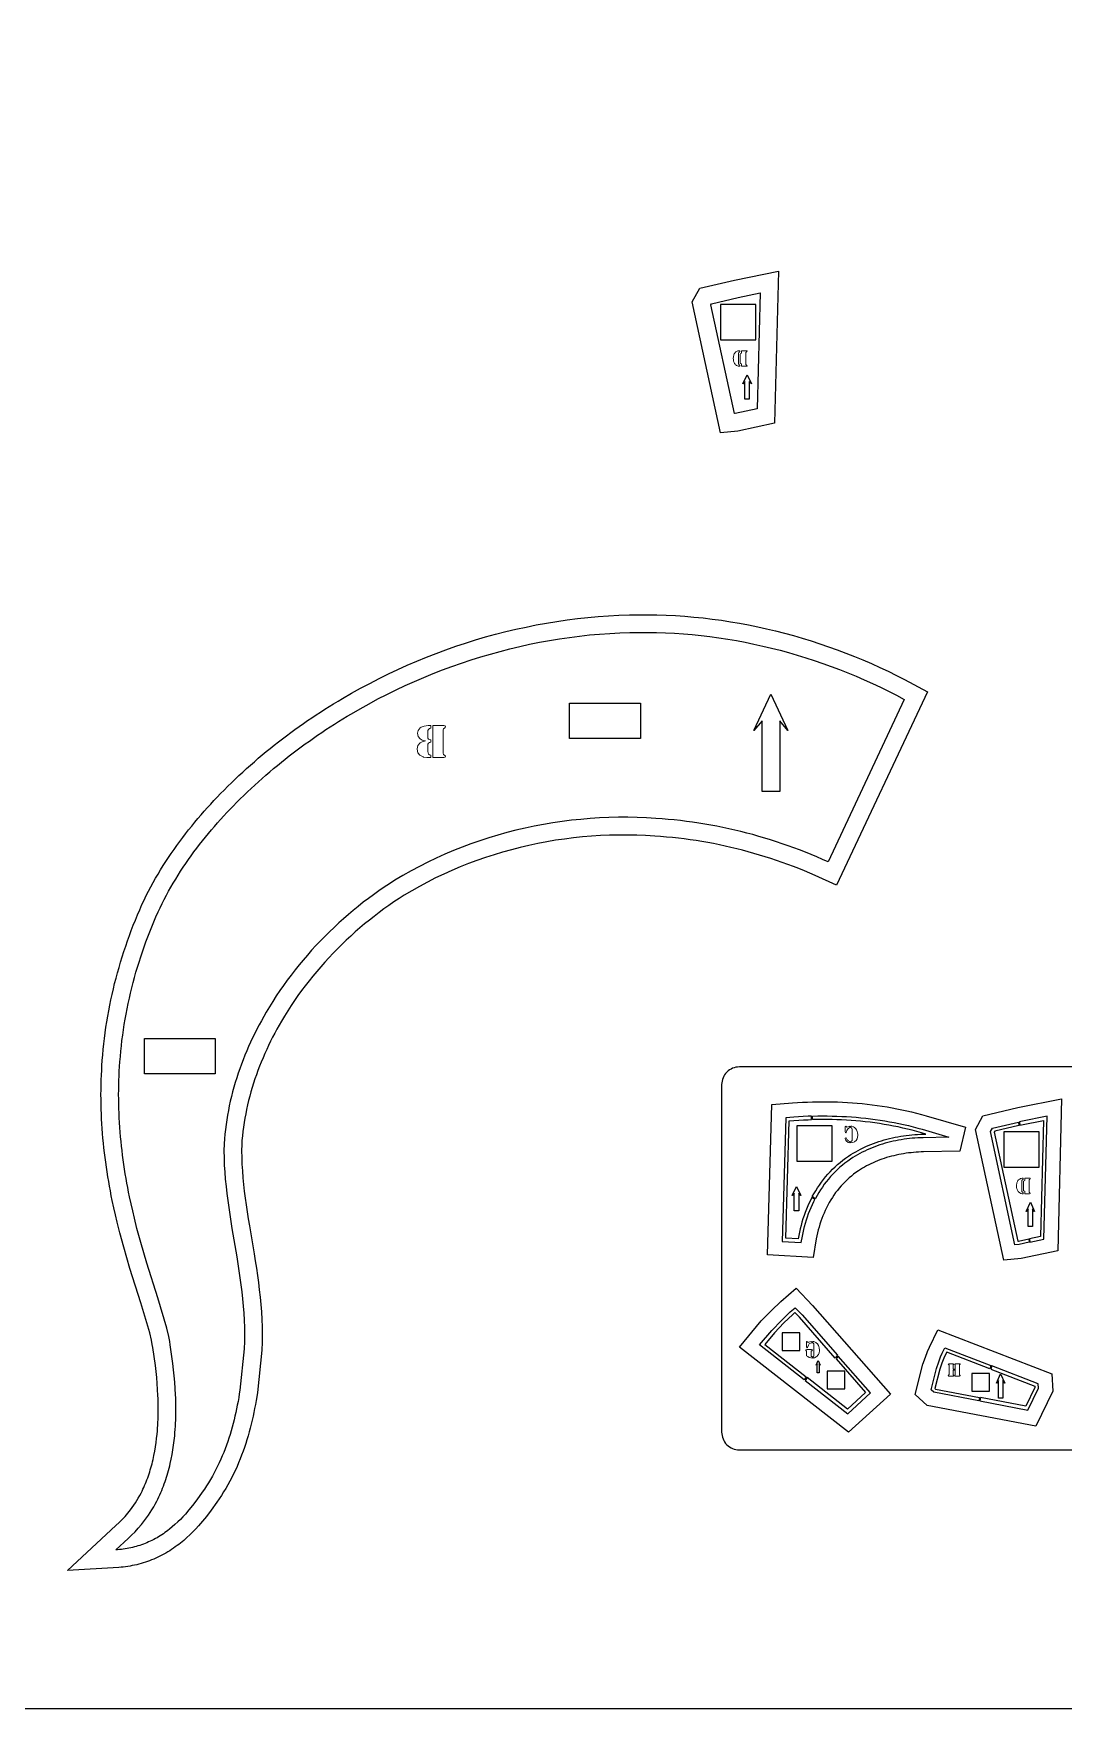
# Model space of a CAD drawing. Extents: x 0 to 48, y 0 to 96.
# Drawn here: x 23.35 to 37.91, y 0 to 23.67 of the extents above; entities that cross this region are included whole.
import ezdxf

# ---------------------------------------------------------------- set-up
doc = ezdxf.new("R2010")
doc.units = 0
doc.header["$MEASUREMENT"] = 0
for name, color, linetype in [('Cut', 250, 'CONTINUOUS'), ('Print 1', 250, 'CONTINUOUS'), ('Print 2', 250, 'CONTINUOUS'), ('Print 3', 250, 'CONTINUOUS')]:
    doc.layers.add(name, color=color, linetype=linetype)

msp = doc.modelspace()

# ---------------------------------------------------------------- linework, layer by layer
at = {"layer": 'Cut', "color": 7, "linetype": 'Continuous'}
for p, q in [((36.906, 8.2), (37.273, 8.286)), ((37.273, 8.286), (37.28, 8.236)), ((37.307, 8.294), (37.288, 8.29)), ((37.288, 8.29), (37.296, 8.24)), ((37.679, 8.369), (37.307, 8.294)), ((37.317, 8.245), (37.627, 8.308)), ((37.627, 8.308), (37.586, 6.671)), ((37.635, 6.631), (37.679, 8.369)), ((36.879, 8.151), (36.906, 8.2)), ((37.224, 6.55), (36.879, 8.151)), ((36.939, 8.156), (36.932, 8.143)), ((36.932, 8.143), (37.264, 6.604)), ((37.28, 8.236), (36.939, 8.156)), ((37.296, 8.24), (37.317, 8.245)), ((33.789, 5.341), (33.924, 5.483)), ((33.959, 5.448), (33.826, 5.308)), ((33.924, 5.483), (34.05, 5.602)), ((34.084, 5.565), (33.959, 5.448)), ((34.05, 5.602), (34.12, 5.662)), ((34.116, 5.593), (34.084, 5.565)), ((34.179, 5.527), (34.116, 5.593)), ((34.12, 5.662), (34.216, 5.56)), ((34.686, 4.951), (34.179, 5.527)), ((34.216, 5.56), (34.717, 4.991)), ((33.617, 5.137), (33.789, 5.341)), ((33.826, 5.308), (33.688, 5.144)), ((34.247, 4.645), (33.617, 5.137)), ((33.688, 5.144), (34.276, 4.686)), ((34.717, 4.991), (34.686, 4.951)), ((34.727, 4.979), (34.696, 4.94)), ((35.185, 4.459), (34.727, 4.979)), ((34.696, 4.94), (35.115, 4.463)), ((34.276, 4.686), (34.247, 4.645)), ((34.288, 4.677), (34.258, 4.636)), ((34.258, 4.636), (34.862, 4.165)), ((34.86, 4.231), (34.288, 4.677)), ((35.115, 4.463), (34.86, 4.231)), ((34.862, 4.165), (35.185, 4.459))]:
    msp.add_line(p, q, dxfattribs=at)
at = {"layer": 'Cut', "color": 7}
msp.add_lwpolyline([(32.929, 19.834), (32.936, 19.847), (33.314, 19.936), (33.624, 19.999), (33.583, 18.362), (33.272, 18.296), (33.26, 18.295)], close=True, dxfattribs=at)
at = {"layer": 'Cut', "color": 7, "linetype": 'Continuous'}
for points in [[(31.64, 15.197), (31.783, 15.202), (32.16, 15.202), (32.286, 15.198), (32.413, 15.192), (32.539, 15.183), (32.664, 15.172), (32.79, 15.159), (32.915, 15.144), (33.04, 15.127), (33.165, 15.108), (33.289, 15.087), (33.413, 15.064), (33.537, 15.039), (33.66, 15.011), (33.783, 14.982), (33.905, 14.951), (34.027, 14.918), (34.148, 14.883), (34.269, 14.846), (34.389, 14.807), (34.508, 14.766), (34.627, 14.723), (34.745, 14.679), (34.862, 14.632), (34.979, 14.584), (35.095, 14.534), (35.21, 14.482), (35.324, 14.428), (35.437, 14.373), (35.55, 14.316), (35.661, 14.257), (34.584, 11.961), (34.504, 11.997), (34.424, 12.032), (34.344, 12.065), (34.264, 12.098), (34.182, 12.13), (34.101, 12.16), (34.019, 12.19), (33.937, 12.218), (33.855, 12.246), (33.772, 12.272), (33.689, 12.298), (33.605, 12.322), (33.521, 12.346), (33.437, 12.368), (33.353, 12.389), (33.268, 12.41), (33.183, 12.429), (33.098, 12.447), (33.013, 12.464), (32.928, 12.48), (32.842, 12.495), (32.756, 12.509), (32.67, 12.522), (32.584, 12.534), (32.497, 12.544), (32.411, 12.554), (32.324, 12.562), (32.238, 12.57), (32.151, 12.576), (32.018, 12.584), (31.886, 12.589), (31.753, 12.591), (31.62, 12.591), (31.487, 12.588), (31.354, 12.582), (31.222, 12.574), (31.089, 12.562), (30.957, 12.549), (30.825, 12.532), (30.694, 12.513), (30.563, 12.491), (30.432, 12.466), (30.302, 12.439), (30.173, 12.409), (30.044, 12.376), (29.916, 12.34), (29.789, 12.302), (29.663, 12.261), (29.537, 12.217), (29.413, 12.171), (29.29, 12.122), (29.167, 12.07), (29.046, 12.015), (28.926, 11.958), (28.808, 11.898), (28.691, 11.835), (28.575, 11.77), (28.461, 11.702), (28.385, 11.653), (28.309, 11.602), (28.234, 11.551), (28.161, 11.498), (28.088, 11.445), (28.015, 11.39), (27.944, 11.333), (27.874, 11.276), (27.804, 11.218), (27.736, 11.158), (27.669, 11.098), (27.602, 11.036), (27.537, 10.973), (27.472, 10.909), (27.409, 10.845), (27.346, 10.779), (27.285, 10.712), (27.225, 10.644), (27.166, 10.575), (27.108, 10.505), (27.051, 10.435), (26.996, 10.363), (26.941, 10.29), (26.888, 10.217), (26.837, 10.142), (26.786, 10.067), (26.737, 9.991), (26.689, 9.914), (26.642, 9.836), (26.608, 9.778), (26.575, 9.718), (26.543, 9.659), (26.512, 9.599), (26.481, 9.538), (26.451, 9.477), (26.423, 9.415), (26.395, 9.354), (26.368, 9.291), (26.342, 9.229), (26.317, 9.165), (26.293, 9.102), (26.269, 9.038), (26.247, 8.974), (26.226, 8.91), (26.206, 8.845), (26.187, 8.78), (26.169, 8.714), (26.152, 8.649), (26.136, 8.583), (26.122, 8.516), (26.108, 8.45), (26.096, 8.383), (26.085, 8.317), (26.075, 8.249), (26.066, 8.182), (26.058, 8.115), (26.052, 8.047), (26.047, 7.979), (26.046, 7.879), (26.047, 7.778), (26.051, 7.677), (26.057, 7.577), (26.065, 7.477), (26.075, 7.377), (26.086, 7.277), (26.099, 7.178), (26.113, 7.078), (26.127, 6.979), (26.143, 6.879), (26.159, 6.78), (26.226, 6.383), (26.242, 6.283), (26.257, 6.184), (26.272, 6.085), (26.285, 5.985), (26.298, 5.885), (26.309, 5.786), (26.318, 5.686), (26.326, 5.586), (26.332, 5.486), (26.335, 5.385), (26.336, 5.285), (26.335, 5.184), (26.331, 5.083), (26.271, 4.497), (26.263, 4.444), (26.254, 4.392), (26.245, 4.339), (26.235, 4.287), (26.224, 4.234), (26.213, 4.182), (26.201, 4.13), (26.189, 4.078), (26.176, 4.026), (26.162, 3.974), (26.147, 3.923), (26.132, 3.871), (26.116, 3.82), (26.099, 3.77), (26.081, 3.719), (26.063, 3.669), (26.043, 3.619), (26.023, 3.57), (26.002, 3.521), (25.98, 3.472), (25.957, 3.424), (25.933, 3.376), (25.909, 3.329), (25.883, 3.282), (25.856, 3.236), (25.829, 3.19), (25.8, 3.145), (25.77, 3.1), (25.74, 3.056), (25.665, 2.95), (25.602, 2.867), (25.552, 2.806), (25.501, 2.747), (25.466, 2.709), (25.43, 2.672), (25.392, 2.636), (25.354, 2.6), (25.315, 2.566), (25.275, 2.533), (25.254, 2.517), (25.234, 2.501), (25.212, 2.485), (25.19, 2.47), (25.168, 2.455), (25.146, 2.441), (25.123, 2.427), (25.1, 2.413), (25.077, 2.4), (25.053, 2.388), (25.029, 2.375), (25.005, 2.364), (24.981, 2.353), (24.957, 2.342), (24.932, 2.332), (24.907, 2.322), (24.882, 2.313), (24.857, 2.305), (24.831, 2.297), (24.806, 2.289), (24.78, 2.282), (24.754, 2.275), (24.728, 2.27), (24.702, 2.264), (24.676, 2.259), (24.65, 2.255), (24.623, 2.251), (24.597, 2.248), (24.57, 2.245), (24.543, 2.243), (24.517, 2.242), (24.69, 2.401), (24.741, 2.449), (24.789, 2.498), (24.836, 2.549), (24.881, 2.602), (24.925, 2.656), (24.952, 2.693), (24.979, 2.731), (25.004, 2.77), (25.029, 2.809), (25.053, 2.848), (25.075, 2.889), (25.097, 2.93), (25.112, 2.959), (25.126, 2.989), (25.14, 3.02), (25.154, 3.05), (25.167, 3.081), (25.179, 3.111), (25.192, 3.142), (25.203, 3.173), (25.214, 3.205), (25.225, 3.236), (25.235, 3.268), (25.245, 3.299), (25.254, 3.331), (25.263, 3.363), (25.272, 3.396), (25.28, 3.428), (25.287, 3.46), (25.302, 3.525), (25.314, 3.59), (25.325, 3.656), (25.335, 3.722), (25.343, 3.788), (25.35, 3.854), (25.354, 3.898), (25.358, 3.943), (25.361, 3.987), (25.363, 4.031), (25.365, 4.076), (25.366, 4.12), (25.367, 4.165), (25.368, 4.209), (25.368, 4.254), (25.367, 4.298), (25.366, 4.343), (25.365, 4.387), (25.363, 4.432), (25.358, 4.521), (25.352, 4.61), (25.344, 4.698), (25.335, 4.787), (25.325, 4.875), (25.307, 5.008), (25.287, 5.14), (25.279, 5.187), (25.266, 5.257), (25.239, 5.372), (25.11, 5.804), (24.957, 6.291), (24.871, 6.585), (24.817, 6.782), (24.78, 6.93), (24.756, 7.03), (24.734, 7.129), (24.713, 7.229), (24.699, 7.294), (24.687, 7.359), (24.674, 7.424), (24.663, 7.489), (24.652, 7.554), (24.642, 7.62), (24.632, 7.685), (24.622, 7.75), (24.614, 7.816), (24.606, 7.882), (24.598, 7.947), (24.592, 8.013), (24.585, 8.079), (24.58, 8.145), (24.575, 8.211), (24.571, 8.277), (24.567, 8.343), (24.564, 8.409), (24.562, 8.475), (24.56, 8.541), (24.559, 8.607), (24.558, 8.673), (24.559, 8.74), (24.56, 8.806), (24.562, 8.872), (24.564, 8.938), (24.567, 9.004), (24.571, 9.07), (24.576, 9.136), (24.582, 9.212), (24.589, 9.287), (24.596, 9.362), (24.605, 9.438), (24.615, 9.513), (24.626, 9.588), (24.637, 9.662), (24.65, 9.737), (24.663, 9.812), (24.678, 9.886), (24.693, 9.96), (24.709, 10.034), (24.726, 10.108), (24.744, 10.182), (24.763, 10.255), (24.782, 10.328), (24.803, 10.401), (24.824, 10.474), (24.846, 10.546), (24.87, 10.618), (24.894, 10.69), (24.918, 10.762), (24.944, 10.833), (24.97, 10.904), (24.998, 10.975), (25.026, 11.045), (25.055, 11.115), (25.084, 11.185), (25.115, 11.254), (25.143, 11.314), (25.172, 11.373), (25.202, 11.432), (25.233, 11.49), (25.264, 11.548), (25.297, 11.606), (25.33, 11.662), (25.364, 11.719), (25.399, 11.775), (25.434, 11.831), (25.47, 11.886), (25.507, 11.94), (25.545, 11.995), (25.583, 12.048), (25.622, 12.102), (25.662, 12.154), (25.702, 12.207), (25.743, 12.259), (25.784, 12.31), (25.826, 12.361), (25.868, 12.412), (25.911, 12.462), (25.955, 12.512), (25.999, 12.561), (26.043, 12.61), (26.088, 12.658), (26.133, 12.706), (26.179, 12.754), (26.225, 12.801), (26.275, 12.851), (26.326, 12.901), (26.377, 12.95), (26.429, 12.998), (26.481, 13.047), (26.533, 13.094), (26.586, 13.141), (26.639, 13.188), (26.693, 13.234), (26.747, 13.28), (26.802, 13.325), (26.857, 13.37), (26.913, 13.414), (26.968, 13.458), (27.025, 13.501), (27.081, 13.544), (27.138, 13.586), (27.195, 13.628), (27.253, 13.669), (27.311, 13.71), (27.37, 13.75), (27.428, 13.79), (27.487, 13.83), (27.547, 13.868), (27.607, 13.907), (27.667, 13.944), (27.727, 13.982), (27.788, 14.018), (27.849, 14.055), (27.972, 14.126), (28.097, 14.196), (28.223, 14.263), (28.35, 14.328), (28.478, 14.391), (28.607, 14.452), (28.738, 14.511), (28.869, 14.567), (29.001, 14.621), (29.134, 14.673), (29.268, 14.723), (29.403, 14.77), (29.539, 14.815), (29.675, 14.858), (29.812, 14.898), (29.95, 14.936), (30.088, 14.972), (30.227, 15.005), (30.366, 15.036), (30.506, 15.064), (30.647, 15.089), (30.788, 15.113), (30.929, 15.133), (31.071, 15.151), (31.213, 15.167), (31.355, 15.18), (31.498, 15.19)], [(34.351, 8.37), (34.301, 8.368), (34.233, 8.365), (34.166, 8.361), (34.098, 8.356), (33.986, 8.347), (33.935, 6.597), (34.205, 6.582), (34.221, 6.674), (34.23, 6.72), (34.24, 6.766), (34.251, 6.812), (34.263, 6.857), (34.277, 6.903), (34.292, 6.948), (34.308, 6.992), (34.325, 7.036), (34.343, 7.08), (34.363, 7.123), (34.383, 7.165), (34.396, 7.19), (34.356, 7.222), (34.339, 7.188), (34.317, 7.144), (34.297, 7.1), (34.279, 7.055), (34.261, 7.01), (34.245, 6.964), (34.229, 6.918), (34.215, 6.871), (34.203, 6.824), (34.191, 6.777), (34.181, 6.73), (34.171, 6.683), (34.163, 6.635), (33.987, 6.645), (34.035, 8.301), (34.102, 8.306), (34.169, 8.311), (34.236, 8.315), (34.303, 8.318), (34.351, 8.32)], [(34.384, 7.273), (34.409, 7.315), (34.435, 7.356), (34.462, 7.396), (34.49, 7.436), (34.519, 7.474), (34.549, 7.512), (34.581, 7.548), (34.613, 7.584), (34.647, 7.619), (34.682, 7.652), (34.718, 7.685), (34.755, 7.716), (34.793, 7.746), (34.832, 7.775), (34.873, 7.803), (34.906, 7.825), (34.94, 7.846), (34.974, 7.866), (35.009, 7.885), (35.044, 7.904), (35.08, 7.921), (35.116, 7.938), (35.152, 7.954), (35.189, 7.969), (35.226, 7.984), (35.263, 7.997), (35.301, 8.01), (35.339, 8.022), (35.377, 8.033), (35.416, 8.044), (35.454, 8.053), (35.493, 8.062), (35.532, 8.071), (35.571, 8.078), (35.611, 8.085), (35.65, 8.091), (35.689, 8.097), (35.729, 8.101), (35.769, 8.105), (35.808, 8.109), (35.848, 8.112), (35.888, 8.114), (35.927, 8.115), (35.967, 8.116), (35.902, 8.135), (35.838, 8.153), (35.772, 8.17), (35.707, 8.186), (35.641, 8.201), (35.576, 8.216), (35.51, 8.229), (35.443, 8.241), (35.377, 8.253), (35.311, 8.263), (35.244, 8.273), (35.177, 8.282), (35.11, 8.29), (35.043, 8.297), (34.976, 8.303), (34.909, 8.308), (34.842, 8.313), (34.774, 8.316), (34.707, 8.319), (34.64, 8.321), (34.572, 8.322), (34.505, 8.322), (34.438, 8.322), (34.37, 8.32), (34.366, 8.32), (34.366, 8.37), (34.369, 8.37), (34.437, 8.372), (34.505, 8.372), (34.573, 8.372), (34.641, 8.371), (34.709, 8.369), (34.777, 8.366), (34.845, 8.363), (34.913, 8.358), (34.98, 8.353), (35.048, 8.347), (35.116, 8.34), (35.183, 8.332), (35.251, 8.323), (35.318, 8.313), (35.385, 8.302), (35.452, 8.291), (35.519, 8.278), (35.586, 8.265), (35.652, 8.25), (35.719, 8.235), (35.785, 8.218), (35.851, 8.201), (35.916, 8.183), (36.292, 8.073), (35.929, 8.065), (35.89, 8.064), (35.851, 8.062), (35.812, 8.059), (35.773, 8.056), (35.735, 8.052), (35.696, 8.047), (35.657, 8.042), (35.619, 8.036), (35.58, 8.029), (35.542, 8.022), (35.504, 8.014), (35.466, 8.005), (35.428, 7.995), (35.391, 7.985), (35.354, 7.974), (35.317, 7.962), (35.28, 7.95), (35.244, 7.937), (35.208, 7.923), (35.172, 7.908), (35.137, 7.893), (35.102, 7.876), (35.067, 7.859), (35.033, 7.841), (34.999, 7.822), (34.966, 7.803), (34.933, 7.783), (34.9, 7.761), (34.861, 7.734), (34.823, 7.707), (34.787, 7.677), (34.751, 7.647), (34.716, 7.616), (34.682, 7.583), (34.65, 7.55), (34.618, 7.515), (34.588, 7.48), (34.558, 7.443), (34.53, 7.406), (34.503, 7.368), (34.477, 7.329), (34.452, 7.289), (34.428, 7.248), (34.405, 7.207), (34.401, 7.199), (34.361, 7.232)], [(36.26, 5.035), (36.244, 5.001), (36.221, 4.95), (36.194, 4.881), (36.164, 4.792), (36.095, 4.521), (36.102, 4.514), (36.724, 4.396), (36.713, 4.348), (36.079, 4.468), (36.039, 4.504), (36.116, 4.806), (36.147, 4.898), (36.175, 4.969), (36.198, 5.022), (36.235, 5.098), (36.883, 4.847), (36.87, 4.799)], [(36.727, 4.345), (37.408, 4.216), (37.557, 4.526), (37.554, 4.587), (36.897, 4.842), (36.884, 4.793), (37.506, 4.552), (37.506, 4.536), (37.38, 4.272), (36.738, 4.394)]]:
    msp.add_lwpolyline(points, close=True, dxfattribs=at)
msp.add_lwpolyline([(41.388, 3.654, 0.414214), (41.638, 3.904), (41.638, 8.814, 0.414214), (41.388, 9.064), (33.33, 9.064, 0.414214), (33.08, 8.814), (33.08, 3.904, 0.414214), (33.33, 3.654), (41.388, 3.654)], format="xyb", dxfattribs=at)
for points in [[(37.264, 6.604), (37.275, 6.605), (37.42, 6.636), (37.427, 6.587), (37.283, 6.556), (37.224, 6.55)], [(37.586, 6.671), (37.429, 6.638), (37.436, 6.589), (37.635, 6.631)]]:
    msp.add_lwpolyline(points, dxfattribs=at)
at = {"layer": 'Print 1', "color": 250}
for points in [[(33.062, 19.337), (33.562, 19.337), (33.562, 19.837), (33.062, 19.837)], [(33.471, 18.749), (33.471, 18.499), (33.409, 18.499), (33.409, 18.749), (33.38, 18.714), (33.44, 18.843), (33.5, 18.714)], [(30.931, 14.203), (31.931, 14.203), (31.931, 13.703), (30.931, 13.703)], [(33.901, 13.954), (33.901, 12.954), (33.651, 12.954), (33.651, 13.954), (33.536, 13.816), (33.776, 14.332), (34.016, 13.816)], [(24.921, 9.468), (25.921, 9.468), (25.921, 8.968), (24.921, 8.968)], [(34.144, 7.732), (34.644, 7.732), (34.644, 8.232), (34.144, 8.232)], [(37.066, 7.646), (37.566, 7.646), (37.566, 8.146), (37.066, 8.146)], [(33.934, 5.059), (34.184, 5.059), (34.184, 5.309), (33.934, 5.309)], [(34.569, 4.515), (34.819, 4.515), (34.819, 4.765), (34.569, 4.765)], [(36.617, 4.485), (36.867, 4.485), (36.867, 4.735), (36.617, 4.735)]]:
    msp.add_lwpolyline(points, close=True, dxfattribs=at)
at = {"layer": 'Print 1', "color": 250, "lineweight": 0}
for points in [[(33.336, 19.166), (33.327, 19.163), (33.321, 19.156), (33.319, 19.15), (33.318, 19.137), (33.318, 19.009), (33.318, 19.009), (33.319, 18.996), (33.322, 18.988), (33.327, 18.984), (33.336, 18.981), (33.336, 18.963), (33.336, 18.963), (33.322, 18.964), (33.311, 18.966), (33.302, 18.969), (33.291, 18.975), (33.287, 18.979), (33.277, 18.986), (33.269, 18.995), (33.262, 19.005), (33.256, 19.016), (33.252, 19.026), (33.249, 19.037), (33.246, 19.049), (33.245, 19.061), (33.244, 19.075), (33.244, 19.08), (33.245, 19.093), (33.247, 19.105), (33.25, 19.116), (33.254, 19.128), (33.259, 19.139), (33.265, 19.149), (33.273, 19.158), (33.282, 19.166), (33.289, 19.171), (33.299, 19.177), (33.31, 19.181), (33.322, 19.183), (33.324, 19.183), (33.336, 19.184)], [(33.361, 19.184), (33.361, 19.149), (33.344, 19.142), (33.343, 19.136), (33.343, 19.009), (33.343, 19.009), (33.343, 19.005), (33.361, 18.998), (33.361, 18.963), (33.427, 18.963), (33.436, 18.965), (33.439, 18.972), (33.433, 18.98), (33.432, 18.98), (33.426, 18.983), (33.424, 18.984), (33.422, 18.993), (33.422, 19.155), (33.424, 19.163), (33.426, 19.165), (33.432, 19.167), (33.439, 19.175), (33.439, 19.176), (33.436, 19.182), (33.427, 19.184)], [(28.933, 13.886), (28.971, 13.886), (28.971, 13.85), (28.95, 13.844), (28.937, 13.834), (28.929, 13.819), (28.926, 13.799), (28.926, 13.724), (28.929, 13.71), (28.938, 13.697), (28.95, 13.689), (28.97, 13.686), (28.97, 13.652), (28.952, 13.647), (28.938, 13.64), (28.927, 13.623), (28.926, 13.596), (28.926, 13.522), (28.937, 13.485), (28.95, 13.474), (28.971, 13.471), (28.971, 13.437), (28.912, 13.437), (28.864, 13.443), (28.863, 13.444), (28.816, 13.467), (28.785, 13.504), (28.776, 13.554), (28.776, 13.557), (28.786, 13.607), (28.821, 13.644), (28.849, 13.658), (28.894, 13.67), (28.848, 13.683), (28.818, 13.7), (28.791, 13.734), (28.782, 13.778), (28.791, 13.82), (28.818, 13.855), (28.831, 13.864), (28.876, 13.88)], [(28.997, 13.886), (29.153, 13.886), (29.171, 13.882), (29.177, 13.868), (29.164, 13.852), (29.152, 13.847), (29.147, 13.843), (29.144, 13.826), (29.144, 13.497), (29.147, 13.479), (29.152, 13.476), (29.164, 13.471), (29.177, 13.453), (29.171, 13.441), (29.153, 13.437), (28.997, 13.437)], [(34.88, 8.224), (34.893, 8.227), (34.893, 8.207), (34.88, 8.202), (34.868, 8.192), (34.865, 8.189), (34.851, 8.167), (34.845, 8.146), (34.841, 8.138), (34.835, 8.135), (34.828, 8.138), (34.825, 8.148), (34.825, 8.216), (34.827, 8.224), (34.834, 8.227), (34.841, 8.222), (34.844, 8.219), (34.851, 8.215), (34.862, 8.217)], [(34.834, 8.063), (34.84, 8.061), (34.844, 8.053), (34.853, 8.036), (34.866, 8.023), (34.869, 8.021), (34.892, 8.013), (34.892, 7.993), (34.892, 7.993), (34.867, 7.999), (34.865, 8), (34.845, 8.015), (34.83, 8.034), (34.825, 8.052), (34.827, 8.06)], [(34.91, 8.227), (34.92, 8.226), (34.945, 8.217), (34.959, 8.209), (34.977, 8.192), (34.987, 8.178), (34.997, 8.154), (35.002, 8.134), (35.004, 8.108), (35.004, 8.098), (35, 8.072), (34.993, 8.049), (34.98, 8.027), (34.962, 8.009), (34.956, 8.005), (34.932, 7.996), (34.906, 7.993), (34.906, 8.013), (34.914, 8.015), (34.92, 8.019), (34.924, 8.027), (34.926, 8.035), (34.926, 8.178), (34.921, 8.198), (34.906, 8.207), (34.906, 8.227)], [(37.339, 7.475), (37.33, 7.472), (37.325, 7.465), (37.322, 7.459), (37.321, 7.446), (37.321, 7.319), (37.321, 7.318), (37.322, 7.306), (37.325, 7.298), (37.33, 7.293), (37.339, 7.29), (37.339, 7.272), (37.339, 7.272), (37.325, 7.273), (37.315, 7.275), (37.306, 7.278), (37.294, 7.285), (37.29, 7.288), (37.281, 7.295), (37.272, 7.304), (37.265, 7.314), (37.259, 7.325), (37.255, 7.335), (37.252, 7.346), (37.249, 7.358), (37.248, 7.371), (37.247, 7.384), (37.247, 7.389), (37.248, 7.402), (37.25, 7.414), (37.253, 7.426), (37.257, 7.437), (37.262, 7.448), (37.268, 7.458), (37.276, 7.467), (37.285, 7.475), (37.292, 7.48), (37.303, 7.486), (37.314, 7.49), (37.325, 7.492), (37.327, 7.493), (37.339, 7.493)], [(37.364, 7.493), (37.364, 7.458), (37.347, 7.451), (37.346, 7.445), (37.346, 7.319), (37.346, 7.319), (37.346, 7.314), (37.364, 7.308), (37.364, 7.272), (37.43, 7.272), (37.439, 7.275), (37.442, 7.281), (37.436, 7.289), (37.436, 7.29), (37.429, 7.292), (37.427, 7.294), (37.426, 7.302), (37.426, 7.464), (37.427, 7.472), (37.429, 7.474), (37.436, 7.476), (37.442, 7.484), (37.442, 7.485), (37.439, 7.491), (37.43, 7.493)], [(34.284, 5.07), (34.349, 5.07), (34.36, 5.068), (34.364, 5.062), (34.356, 5.052), (34.349, 5.051), (34.346, 5.048), (34.344, 5.039), (34.344, 4.991), (34.346, 4.978), (34.35, 4.973), (34.358, 4.971), (34.358, 4.952), (34.339, 4.954), (34.319, 4.96), (34.298, 4.971), (34.281, 4.984), (34.281, 5.04), (34.28, 5.048), (34.276, 5.051), (34.271, 5.056), (34.27, 5.061), (34.273, 5.069)], [(34.355, 5.168), (34.334, 5.163), (34.319, 5.151), (34.307, 5.132), (34.298, 5.11), (34.294, 5.1), (34.287, 5.098), (34.278, 5.111), (34.278, 5.175), (34.279, 5.183), (34.286, 5.186), (34.294, 5.182), (34.299, 5.175), (34.304, 5.173), (34.311, 5.176), (34.328, 5.182), (34.355, 5.186)], [(34.369, 5.186), (34.384, 5.185), (34.39, 5.182), (34.413, 5.171), (34.417, 5.168), (34.435, 5.151), (34.449, 5.129), (34.453, 5.118), (34.459, 5.093), (34.462, 5.066), (34.461, 5.051), (34.456, 5.026), (34.447, 5.003), (34.441, 4.993), (34.425, 4.974), (34.416, 4.968), (34.393, 4.956), (34.381, 4.953), (34.372, 4.952), (34.372, 4.971), (34.381, 4.978), (34.383, 4.991), (34.383, 5.145), (34.383, 5.151), (34.369, 5.167)], [(36.29, 4.871), (36.354, 4.871), (36.363, 4.864), (36.358, 4.858), (36.354, 4.856), (36.35, 4.848), (36.35, 4.792), (36.371, 4.792), (36.371, 4.78), (36.35, 4.78), (36.35, 4.721), (36.354, 4.712), (36.358, 4.711), (36.363, 4.704), (36.354, 4.697), (36.29, 4.697), (36.281, 4.704), (36.286, 4.711), (36.29, 4.712), (36.294, 4.721), (36.294, 4.848), (36.293, 4.854), (36.291, 4.856), (36.286, 4.858), (36.281, 4.864)], [(36.379, 4.871), (36.442, 4.871), (36.449, 4.869), (36.451, 4.864), (36.446, 4.858), (36.442, 4.856), (36.44, 4.854), (36.439, 4.848), (36.439, 4.721), (36.44, 4.714), (36.442, 4.712), (36.446, 4.711), (36.451, 4.704), (36.449, 4.699), (36.442, 4.697), (36.379, 4.697), (36.369, 4.704), (36.375, 4.711), (36.378, 4.712), (36.382, 4.721), (36.382, 4.848), (36.378, 4.856), (36.375, 4.858), (36.369, 4.864)]]:
    msp.add_lwpolyline(points, close=True, dxfattribs=at)
at = {"layer": 'Print 1'}
for points in [[(34.169, 7.281), (34.169, 7.031), (34.107, 7.031), (34.107, 7.281), (34.078, 7.246), (34.138, 7.375), (34.198, 7.246)], [(37.474, 7.058), (37.474, 6.808), (37.412, 6.808), (37.412, 7.058), (37.383, 7.023), (37.443, 7.152), (37.503, 7.023)], [(34.46, 4.869), (34.46, 4.744), (34.428, 4.744), (34.428, 4.869), (34.414, 4.852), (34.444, 4.917), (34.474, 4.852)], [(37.054, 4.633), (37.054, 4.383), (36.992, 4.383), (36.992, 4.633), (36.963, 4.598), (37.023, 4.727), (37.083, 4.598)]]:
    msp.add_lwpolyline(points, close=True, dxfattribs=at)
at = {"layer": 'Print 2', "color": 7}
for points in [[(32.665, 19.873), (32.77, 20.065), (33.261, 20.18), (33.882, 20.306), (33.827, 18.159), (33.31, 18.049), (33.063, 18.023)], [(36.668, 8.182), (36.773, 8.374), (37.264, 8.489), (37.885, 8.615), (37.831, 6.468), (37.314, 6.358), (37.066, 6.333)], [(33.917, 5.75), (34.133, 5.938), (34.364, 5.696), (35.466, 4.443), (34.872, 3.904), (33.33, 5.106), (33.64, 5.475), (33.783, 5.625)], [(35.816, 4.438), (35.924, 4.863), (35.959, 4.966), (35.99, 5.046), (36.017, 5.107), (36.136, 5.351), (37.747, 4.727), (37.759, 4.485), (37.522, 3.991), (35.985, 4.282)]]:
    msp.add_lwpolyline(points, close=True, dxfattribs=at)
at = {"layer": 'Print 2', "color": 7, "linetype": 'Continuous'}
msp.add_lwpolyline([(31.629, 15.447), (31.779, 15.452), (32.165, 15.452), (32.297, 15.448), (32.428, 15.441), (32.558, 15.432), (32.688, 15.421), (32.817, 15.408), (32.947, 15.392), (33.076, 15.375), (33.205, 15.355), (33.333, 15.333), (33.461, 15.309), (33.589, 15.283), (33.716, 15.255), (33.843, 15.225), (33.969, 15.193), (34.094, 15.158), (34.219, 15.122), (34.344, 15.084), (34.468, 15.044), (34.591, 15.002), (34.713, 14.958), (34.835, 14.912), (34.956, 14.864), (35.076, 14.814), (35.196, 14.762), (35.314, 14.709), (35.432, 14.654), (35.549, 14.597), (35.665, 14.538), (35.989, 14.366), (34.705, 11.633), (34.403, 11.768), (34.326, 11.802), (34.249, 11.834), (34.171, 11.866), (34.093, 11.896), (34.015, 11.926), (33.936, 11.954), (33.856, 11.982), (33.777, 12.008), (33.697, 12.034), (33.617, 12.058), (33.536, 12.082), (33.455, 12.105), (33.374, 12.126), (33.293, 12.147), (33.212, 12.166), (33.13, 12.185), (33.048, 12.202), (32.965, 12.219), (32.883, 12.234), (32.8, 12.249), (32.718, 12.262), (32.635, 12.274), (32.552, 12.286), (32.468, 12.296), (32.385, 12.305), (32.302, 12.313), (32.218, 12.32), (32.134, 12.326), (32.006, 12.334), (31.879, 12.339), (31.751, 12.341), (31.623, 12.341), (31.495, 12.338), (31.368, 12.332), (31.24, 12.324), (31.113, 12.314), (30.986, 12.3), (30.859, 12.284), (30.733, 12.266), (30.607, 12.245), (30.481, 12.221), (30.356, 12.195), (30.232, 12.166), (30.108, 12.134), (29.985, 12.1), (29.863, 12.063), (29.742, 12.024), (29.622, 11.982), (29.503, 11.938), (29.385, 11.891), (29.268, 11.841), (29.152, 11.789), (29.037, 11.734), (28.924, 11.676), (28.811, 11.616), (28.701, 11.554), (28.593, 11.489), (28.521, 11.443), (28.449, 11.395), (28.378, 11.346), (28.307, 11.296), (28.238, 11.244), (28.169, 11.192), (28.101, 11.138), (28.033, 11.084), (27.967, 11.028), (27.902, 10.971), (27.837, 10.913), (27.774, 10.854), (27.711, 10.794), (27.649, 10.733), (27.589, 10.671), (27.529, 10.608), (27.471, 10.545), (27.413, 10.48), (27.357, 10.414), (27.302, 10.347), (27.248, 10.28), (27.195, 10.212), (27.143, 10.142), (27.092, 10.072), (27.043, 10.001), (26.995, 9.93), (26.948, 9.857), (26.902, 9.784), (26.858, 9.71), (26.826, 9.654), (26.794, 9.598), (26.764, 9.542), (26.734, 9.484), (26.705, 9.427), (26.677, 9.369), (26.65, 9.311), (26.623, 9.253), (26.598, 9.194), (26.573, 9.134), (26.55, 9.075), (26.527, 9.015), (26.505, 8.955), (26.484, 8.894), (26.464, 8.834), (26.445, 8.773), (26.428, 8.711), (26.411, 8.65), (26.395, 8.588), (26.38, 8.527), (26.366, 8.465), (26.354, 8.402), (26.342, 8.34), (26.332, 8.277), (26.322, 8.215), (26.314, 8.152), (26.307, 8.089), (26.301, 8.026), (26.297, 7.969), (26.296, 7.879), (26.297, 7.785), (26.301, 7.69), (26.307, 7.595), (26.314, 7.499), (26.323, 7.403), (26.334, 7.307), (26.347, 7.211), (26.36, 7.114), (26.375, 7.017), (26.39, 6.919), (26.406, 6.821), (26.472, 6.423), (26.489, 6.323), (26.504, 6.221), (26.519, 6.12), (26.533, 6.018), (26.546, 5.915), (26.558, 5.811), (26.567, 5.707), (26.575, 5.602), (26.581, 5.497), (26.585, 5.391), (26.586, 5.284), (26.585, 5.177), (26.58, 5.065), (26.519, 4.466), (26.509, 4.405), (26.5, 4.35), (26.491, 4.295), (26.48, 4.239), (26.469, 4.184), (26.457, 4.128), (26.445, 4.073), (26.432, 4.018), (26.418, 3.963), (26.403, 3.907), (26.387, 3.852), (26.371, 3.798), (26.354, 3.743), (26.335, 3.689), (26.316, 3.634), (26.296, 3.58), (26.275, 3.526), (26.253, 3.473), (26.231, 3.42), (26.207, 3.367), (26.182, 3.315), (26.156, 3.263), (26.129, 3.211), (26.101, 3.16), (26.072, 3.109), (26.041, 3.059), (26.01, 3.009), (25.977, 2.96), (25.945, 2.913), (25.866, 2.802), (25.798, 2.712), (25.744, 2.645), (25.687, 2.581), (25.647, 2.537), (25.607, 2.496), (25.565, 2.454), (25.522, 2.414), (25.477, 2.375), (25.431, 2.338), (25.407, 2.319), (25.383, 2.301), (25.358, 2.282), (25.332, 2.264), (25.306, 2.246), (25.279, 2.229), (25.252, 2.212), (25.224, 2.196), (25.197, 2.181), (25.169, 2.166), (25.14, 2.151), (25.112, 2.138), (25.083, 2.124), (25.054, 2.112), (25.024, 2.1), (24.995, 2.088), (24.965, 2.077), (24.935, 2.067), (24.905, 2.058), (24.874, 2.049), (24.843, 2.04), (24.813, 2.032), (24.782, 2.025), (24.75, 2.019), (24.719, 2.013), (24.688, 2.008), (24.656, 2.003), (24.624, 1.999), (24.592, 1.996), (24.56, 1.994), (23.834, 1.952), (24.52, 2.584), (24.566, 2.628), (24.609, 2.671), (24.649, 2.715), (24.688, 2.761), (24.726, 2.808), (24.75, 2.84), (24.773, 2.873), (24.795, 2.906), (24.816, 2.939), (24.836, 2.974), (24.856, 3.008), (24.875, 3.044), (24.888, 3.07), (24.901, 3.097), (24.913, 3.123), (24.925, 3.15), (24.936, 3.177), (24.947, 3.204), (24.958, 3.231), (24.968, 3.259), (24.978, 3.287), (24.988, 3.315), (24.997, 3.343), (25.005, 3.371), (25.014, 3.4), (25.022, 3.429), (25.03, 3.458), (25.037, 3.487), (25.044, 3.516), (25.057, 3.575), (25.068, 3.635), (25.078, 3.695), (25.087, 3.756), (25.095, 3.817), (25.102, 3.878), (25.105, 3.919), (25.108, 3.96), (25.111, 4.002), (25.113, 4.044), (25.115, 4.085), (25.116, 4.127), (25.117, 4.169), (25.118, 4.211), (25.118, 4.253), (25.117, 4.294), (25.116, 4.337), (25.115, 4.379), (25.113, 4.42), (25.109, 4.505), (25.103, 4.59), (25.096, 4.675), (25.087, 4.76), (25.077, 4.844), (25.06, 4.972), (25.04, 5.1), (25.033, 5.143), (25.021, 5.205), (24.997, 5.308), (24.871, 5.731), (24.718, 6.218), (24.63, 6.517), (24.575, 6.719), (24.537, 6.871), (24.513, 6.973), (24.489, 7.076), (24.468, 7.178), (24.454, 7.245), (24.441, 7.312), (24.429, 7.379), (24.417, 7.446), (24.405, 7.514), (24.394, 7.581), (24.384, 7.649), (24.375, 7.717), (24.366, 7.785), (24.357, 7.852), (24.35, 7.92), (24.343, 7.989), (24.336, 8.057), (24.331, 8.125), (24.325, 8.193), (24.321, 8.262), (24.317, 8.33), (24.314, 8.399), (24.312, 8.467), (24.31, 8.536), (24.309, 8.605), (24.308, 8.673), (24.309, 8.742), (24.31, 8.811), (24.312, 8.88), (24.314, 8.948), (24.318, 9.017), (24.322, 9.086), (24.326, 9.154), (24.332, 9.233), (24.34, 9.311), (24.348, 9.39), (24.357, 9.468), (24.367, 9.546), (24.378, 9.624), (24.39, 9.702), (24.403, 9.78), (24.417, 9.858), (24.432, 9.935), (24.448, 10.012), (24.465, 10.089), (24.483, 10.166), (24.501, 10.242), (24.521, 10.318), (24.541, 10.394), (24.563, 10.47), (24.585, 10.546), (24.608, 10.621), (24.632, 10.696), (24.657, 10.77), (24.683, 10.845), (24.709, 10.919), (24.737, 10.993), (24.765, 11.066), (24.794, 11.139), (24.824, 11.212), (24.855, 11.284), (24.887, 11.357), (24.918, 11.422), (24.948, 11.485), (24.98, 11.547), (25.012, 11.608), (25.046, 11.669), (25.08, 11.73), (25.115, 11.79), (25.151, 11.849), (25.187, 11.908), (25.224, 11.967), (25.262, 12.024), (25.301, 12.082), (25.341, 12.138), (25.381, 12.195), (25.421, 12.25), (25.463, 12.305), (25.504, 12.36), (25.547, 12.414), (25.59, 12.468), (25.634, 12.521), (25.678, 12.573), (25.722, 12.626), (25.767, 12.677), (25.813, 12.728), (25.859, 12.779), (25.905, 12.829), (25.952, 12.878), (25.999, 12.928), (26.047, 12.977), (26.099, 13.029), (26.152, 13.08), (26.205, 13.131), (26.258, 13.181), (26.312, 13.231), (26.366, 13.28), (26.421, 13.329), (26.476, 13.377), (26.531, 13.425), (26.587, 13.472), (26.643, 13.519), (26.7, 13.565), (26.757, 13.61), (26.815, 13.656), (26.873, 13.7), (26.931, 13.744), (26.99, 13.788), (27.049, 13.831), (27.109, 13.873), (27.168, 13.915), (27.229, 13.957), (27.289, 13.998), (27.35, 14.038), (27.411, 14.078), (27.473, 14.118), (27.534, 14.157), (27.596, 14.195), (27.659, 14.233), (27.722, 14.27), (27.849, 14.344), (27.977, 14.415), (28.107, 14.484), (28.238, 14.552), (28.37, 14.616), (28.503, 14.679), (28.637, 14.74), (28.772, 14.798), (28.908, 14.854), (29.045, 14.907), (29.183, 14.958), (29.322, 15.007), (29.462, 15.053), (29.602, 15.097), (29.744, 15.139), (29.885, 15.178), (30.028, 15.215), (30.171, 15.249), (30.315, 15.28), (30.459, 15.309), (30.604, 15.336), (30.75, 15.36), (30.895, 15.381), (31.042, 15.4), (31.188, 15.415), (31.335, 15.429), (31.482, 15.439)], close=True, dxfattribs=at)
at = {"layer": 'Print 3', "color": 3, "linetype": 'Continuous'}
msp.add_lwpolyline([(0, 0), (48, 0), (48, 96), (0, 96)], close=True, dxfattribs=at)
at = {"layer": 'Print 3', "color": 119, "true_color": 0x18453b}
for points in [[(32.665, 19.873), (32.77, 20.065), (33.261, 20.18), (33.882, 20.306), (33.827, 18.159), (33.31, 18.049), (33.063, 18.023)], [(36.446, 7.876), (35.934, 7.865), (35.899, 7.864), (35.863, 7.862), (35.828, 7.86), (35.792, 7.857), (35.757, 7.853), (35.721, 7.849), (35.686, 7.844), (35.651, 7.838), (35.616, 7.832), (35.582, 7.826), (35.547, 7.818), (35.513, 7.81), (35.479, 7.802), (35.445, 7.793), (35.412, 7.783), (35.379, 7.772), (35.346, 7.761), (35.314, 7.75), (35.282, 7.737), (35.25, 7.724), (35.219, 7.71), (35.188, 7.696), (35.158, 7.681), (35.128, 7.665), (35.098, 7.649), (35.069, 7.632), (35.04, 7.614), (35.012, 7.595), (34.977, 7.571), (34.945, 7.547), (34.913, 7.523), (34.882, 7.497), (34.853, 7.47), (34.824, 7.442), (34.795, 7.413), (34.768, 7.383), (34.742, 7.352), (34.716, 7.32), (34.691, 7.288), (34.667, 7.254), (34.645, 7.22), (34.623, 7.185), (34.601, 7.149), (34.581, 7.113), (34.562, 7.076), (34.544, 7.038), (34.527, 7), (34.511, 6.961), (34.495, 6.922), (34.481, 6.883), (34.468, 6.843), (34.456, 6.802), (34.445, 6.762), (34.434, 6.721), (34.425, 6.68), (34.417, 6.638), (34.373, 6.373), (33.73, 6.408), (33.791, 8.532), (34.083, 8.556), (34.153, 8.561), (34.223, 8.565), (34.293, 8.568), (34.364, 8.57), (34.434, 8.572), (34.504, 8.572), (34.575, 8.572), (34.645, 8.571), (34.716, 8.569), (34.786, 8.566), (34.857, 8.562), (34.927, 8.558), (34.997, 8.552), (35.068, 8.546), (35.138, 8.538), (35.208, 8.53), (35.278, 8.521), (35.348, 8.511), (35.418, 8.499), (35.488, 8.487), (35.557, 8.474), (35.627, 8.46), (35.696, 8.445), (35.765, 8.429), (35.834, 8.412), (35.903, 8.394), (35.971, 8.375), (36.524, 8.213)], [(36.668, 8.182), (36.773, 8.374), (37.264, 8.489), (37.885, 8.615), (37.831, 6.468), (37.314, 6.358), (37.066, 6.333)], [(33.917, 5.75), (34.133, 5.938), (34.364, 5.696), (35.466, 4.443), (34.872, 3.904), (33.33, 5.106), (33.64, 5.475), (33.783, 5.625)], [(35.816, 4.438), (35.924, 4.863), (35.959, 4.966), (35.99, 5.046), (36.017, 5.107), (36.136, 5.351), (37.747, 4.727), (37.759, 4.485), (37.522, 3.991), (35.985, 4.282)]]:
    msp.add_lwpolyline(points, close=True, dxfattribs=at)
at = {"layer": 'Print 3', "color": 119, "linetype": 'Continuous', "true_color": 0x18453b}
msp.add_lwpolyline([(31.629, 15.447), (31.779, 15.452), (32.165, 15.452), (32.297, 15.448), (32.428, 15.441), (32.558, 15.432), (32.688, 15.421), (32.817, 15.408), (32.947, 15.392), (33.076, 15.375), (33.205, 15.355), (33.333, 15.333), (33.461, 15.309), (33.589, 15.283), (33.716, 15.255), (33.843, 15.225), (33.969, 15.193), (34.094, 15.158), (34.219, 15.122), (34.344, 15.084), (34.468, 15.044), (34.591, 15.002), (34.713, 14.958), (34.835, 14.912), (34.956, 14.864), (35.076, 14.814), (35.196, 14.762), (35.314, 14.709), (35.432, 14.654), (35.549, 14.597), (35.665, 14.538), (35.989, 14.366), (34.705, 11.633), (34.403, 11.768), (34.326, 11.802), (34.249, 11.834), (34.171, 11.866), (34.093, 11.896), (34.015, 11.926), (33.936, 11.954), (33.856, 11.982), (33.777, 12.008), (33.697, 12.034), (33.617, 12.058), (33.536, 12.082), (33.455, 12.105), (33.374, 12.126), (33.293, 12.147), (33.212, 12.166), (33.13, 12.185), (33.048, 12.202), (32.965, 12.219), (32.883, 12.234), (32.8, 12.249), (32.718, 12.262), (32.635, 12.274), (32.552, 12.286), (32.468, 12.296), (32.385, 12.305), (32.302, 12.313), (32.218, 12.32), (32.134, 12.326), (32.006, 12.334), (31.879, 12.339), (31.751, 12.341), (31.623, 12.341), (31.495, 12.338), (31.368, 12.332), (31.24, 12.324), (31.113, 12.314), (30.986, 12.3), (30.859, 12.284), (30.733, 12.266), (30.607, 12.245), (30.481, 12.221), (30.356, 12.195), (30.232, 12.166), (30.108, 12.134), (29.985, 12.1), (29.863, 12.063), (29.742, 12.024), (29.622, 11.982), (29.503, 11.938), (29.385, 11.891), (29.268, 11.841), (29.152, 11.789), (29.037, 11.734), (28.924, 11.676), (28.811, 11.616), (28.701, 11.554), (28.593, 11.489), (28.521, 11.443), (28.449, 11.395), (28.378, 11.346), (28.307, 11.296), (28.238, 11.244), (28.169, 11.192), (28.101, 11.138), (28.033, 11.084), (27.967, 11.028), (27.902, 10.971), (27.837, 10.913), (27.774, 10.854), (27.711, 10.794), (27.649, 10.733), (27.589, 10.671), (27.529, 10.608), (27.471, 10.545), (27.413, 10.48), (27.357, 10.414), (27.302, 10.347), (27.248, 10.28), (27.195, 10.212), (27.143, 10.142), (27.092, 10.072), (27.043, 10.001), (26.995, 9.93), (26.948, 9.857), (26.902, 9.784), (26.858, 9.71), (26.826, 9.654), (26.794, 9.598), (26.764, 9.542), (26.734, 9.484), (26.705, 9.427), (26.677, 9.369), (26.65, 9.311), (26.623, 9.253), (26.598, 9.194), (26.573, 9.134), (26.55, 9.075), (26.527, 9.015), (26.505, 8.955), (26.484, 8.894), (26.464, 8.834), (26.445, 8.773), (26.428, 8.711), (26.411, 8.65), (26.395, 8.588), (26.38, 8.527), (26.366, 8.465), (26.354, 8.402), (26.342, 8.34), (26.332, 8.277), (26.322, 8.215), (26.314, 8.152), (26.307, 8.089), (26.301, 8.026), (26.297, 7.969), (26.296, 7.879), (26.297, 7.785), (26.301, 7.69), (26.307, 7.595), (26.314, 7.499), (26.323, 7.403), (26.334, 7.307), (26.347, 7.211), (26.36, 7.114), (26.375, 7.017), (26.39, 6.919), (26.406, 6.821), (26.472, 6.423), (26.489, 6.323), (26.504, 6.221), (26.519, 6.12), (26.533, 6.018), (26.546, 5.915), (26.558, 5.811), (26.567, 5.707), (26.575, 5.602), (26.581, 5.497), (26.585, 5.391), (26.586, 5.284), (26.585, 5.177), (26.58, 5.065), (26.519, 4.466), (26.509, 4.405), (26.5, 4.35), (26.491, 4.295), (26.48, 4.239), (26.469, 4.184), (26.457, 4.128), (26.445, 4.073), (26.432, 4.018), (26.418, 3.963), (26.403, 3.907), (26.387, 3.852), (26.371, 3.798), (26.354, 3.743), (26.335, 3.689), (26.316, 3.634), (26.296, 3.58), (26.275, 3.526), (26.253, 3.473), (26.231, 3.42), (26.207, 3.367), (26.182, 3.315), (26.156, 3.263), (26.129, 3.211), (26.101, 3.16), (26.072, 3.109), (26.041, 3.059), (26.01, 3.009), (25.977, 2.96), (25.945, 2.913), (25.866, 2.802), (25.798, 2.712), (25.744, 2.645), (25.687, 2.581), (25.647, 2.537), (25.607, 2.496), (25.565, 2.454), (25.522, 2.414), (25.477, 2.375), (25.431, 2.338), (25.407, 2.319), (25.383, 2.301), (25.358, 2.282), (25.332, 2.264), (25.306, 2.246), (25.279, 2.229), (25.252, 2.212), (25.224, 2.196), (25.197, 2.181), (25.169, 2.166), (25.14, 2.151), (25.112, 2.138), (25.083, 2.124), (25.054, 2.112), (25.024, 2.1), (24.995, 2.088), (24.965, 2.077), (24.935, 2.067), (24.905, 2.058), (24.874, 2.049), (24.843, 2.04), (24.813, 2.032), (24.782, 2.025), (24.75, 2.019), (24.719, 2.013), (24.688, 2.008), (24.656, 2.003), (24.624, 1.999), (24.592, 1.996), (24.56, 1.994), (23.834, 1.952), (24.52, 2.584), (24.566, 2.628), (24.609, 2.671), (24.649, 2.715), (24.688, 2.761), (24.726, 2.808), (24.75, 2.84), (24.773, 2.873), (24.795, 2.906), (24.816, 2.939), (24.836, 2.974), (24.856, 3.008), (24.875, 3.044), (24.888, 3.07), (24.901, 3.097), (24.913, 3.123), (24.925, 3.15), (24.936, 3.177), (24.947, 3.204), (24.958, 3.231), (24.968, 3.259), (24.978, 3.287), (24.988, 3.315), (24.997, 3.343), (25.005, 3.371), (25.014, 3.4), (25.022, 3.429), (25.03, 3.458), (25.037, 3.487), (25.044, 3.516), (25.057, 3.575), (25.068, 3.635), (25.078, 3.695), (25.087, 3.756), (25.095, 3.817), (25.102, 3.878), (25.105, 3.919), (25.108, 3.96), (25.111, 4.002), (25.113, 4.044), (25.115, 4.085), (25.116, 4.127), (25.117, 4.169), (25.118, 4.211), (25.118, 4.253), (25.117, 4.294), (25.116, 4.337), (25.115, 4.379), (25.113, 4.42), (25.109, 4.505), (25.103, 4.59), (25.096, 4.675), (25.087, 4.76), (25.077, 4.844), (25.06, 4.972), (25.04, 5.1), (25.033, 5.143), (25.021, 5.205), (24.997, 5.308), (24.871, 5.731), (24.718, 6.218), (24.63, 6.517), (24.575, 6.719), (24.537, 6.871), (24.513, 6.973), (24.489, 7.076), (24.468, 7.178), (24.454, 7.245), (24.441, 7.312), (24.429, 7.379), (24.417, 7.446), (24.405, 7.514), (24.394, 7.581), (24.384, 7.649), (24.375, 7.717), (24.366, 7.785), (24.357, 7.852), (24.35, 7.92), (24.343, 7.989), (24.336, 8.057), (24.331, 8.125), (24.325, 8.193), (24.321, 8.262), (24.317, 8.33), (24.314, 8.399), (24.312, 8.467), (24.31, 8.536), (24.309, 8.605), (24.308, 8.673), (24.309, 8.742), (24.31, 8.811), (24.312, 8.88), (24.314, 8.948), (24.318, 9.017), (24.322, 9.086), (24.326, 9.154), (24.332, 9.233), (24.34, 9.311), (24.348, 9.39), (24.357, 9.468), (24.367, 9.546), (24.378, 9.624), (24.39, 9.702), (24.403, 9.78), (24.417, 9.858), (24.432, 9.935), (24.448, 10.012), (24.465, 10.089), (24.483, 10.166), (24.501, 10.242), (24.521, 10.318), (24.541, 10.394), (24.563, 10.47), (24.585, 10.546), (24.608, 10.621), (24.632, 10.696), (24.657, 10.77), (24.683, 10.845), (24.709, 10.919), (24.737, 10.993), (24.765, 11.066), (24.794, 11.139), (24.824, 11.212), (24.855, 11.284), (24.887, 11.357), (24.918, 11.422), (24.948, 11.485), (24.98, 11.547), (25.012, 11.608), (25.046, 11.669), (25.08, 11.73), (25.115, 11.79), (25.151, 11.849), (25.187, 11.908), (25.224, 11.967), (25.262, 12.024), (25.301, 12.082), (25.341, 12.138), (25.381, 12.195), (25.421, 12.25), (25.463, 12.305), (25.504, 12.36), (25.547, 12.414), (25.59, 12.468), (25.634, 12.521), (25.678, 12.573), (25.722, 12.626), (25.767, 12.677), (25.813, 12.728), (25.859, 12.779), (25.905, 12.829), (25.952, 12.878), (25.999, 12.928), (26.047, 12.977), (26.099, 13.029), (26.152, 13.08), (26.205, 13.131), (26.258, 13.181), (26.312, 13.231), (26.366, 13.28), (26.421, 13.329), (26.476, 13.377), (26.531, 13.425), (26.587, 13.472), (26.643, 13.519), (26.7, 13.565), (26.757, 13.61), (26.815, 13.656), (26.873, 13.7), (26.931, 13.744), (26.99, 13.788), (27.049, 13.831), (27.109, 13.873), (27.168, 13.915), (27.229, 13.957), (27.289, 13.998), (27.35, 14.038), (27.411, 14.078), (27.473, 14.118), (27.534, 14.157), (27.596, 14.195), (27.659, 14.233), (27.722, 14.27), (27.849, 14.344), (27.977, 14.415), (28.107, 14.484), (28.238, 14.552), (28.37, 14.616), (28.503, 14.679), (28.637, 14.74), (28.772, 14.798), (28.908, 14.854), (29.045, 14.907), (29.183, 14.958), (29.322, 15.007), (29.462, 15.053), (29.602, 15.097), (29.744, 15.139), (29.885, 15.178), (30.028, 15.215), (30.171, 15.249), (30.315, 15.28), (30.459, 15.309), (30.604, 15.336), (30.75, 15.36), (30.895, 15.381), (31.042, 15.4), (31.188, 15.415), (31.335, 15.429), (31.482, 15.439)], close=True, dxfattribs=at)

doc.saveas('drawing.dxf')
